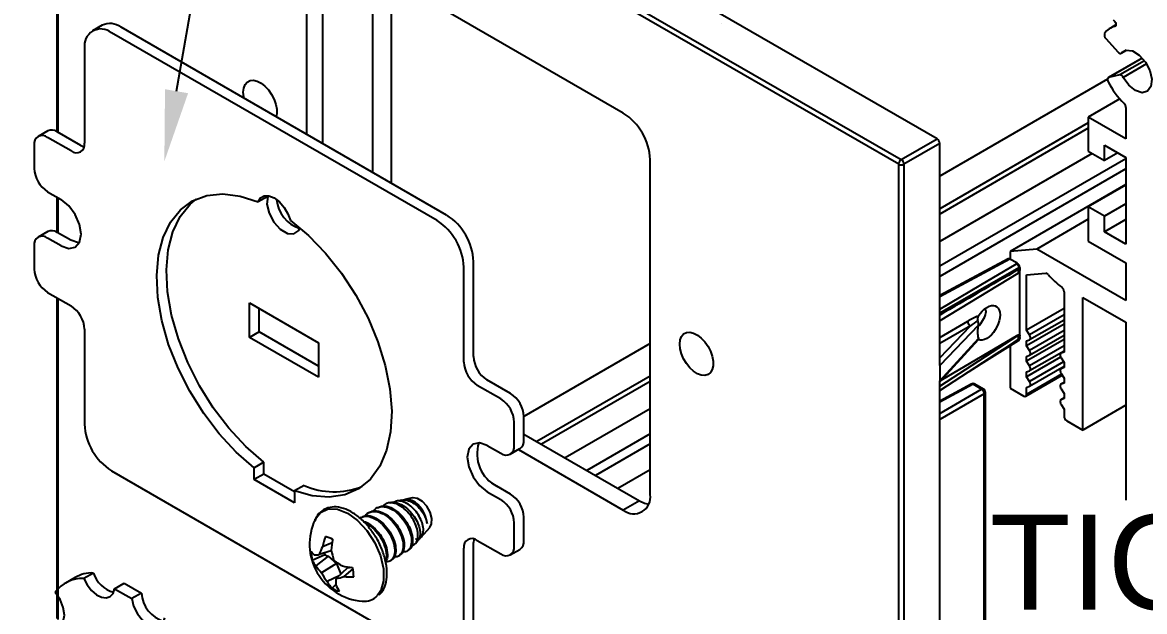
# Model space of a CAD drawing. Extents: x -0.92 to 7.46, y -5.99 to 0.
# Drawn here: x 2.168 to 5.122, y -3.62 to -2.069 of the extents above; entities that cross this region are included whole.
import ezdxf
from ezdxf import colors
from ezdxf.entities.mleader import LeaderData, LeaderLine
from ezdxf.math import Vec2, Vec3

# ---------------------------------------------------------------- set-up
doc = ezdxf.new("R2010")
doc.units = 0
doc.header["$LTSCALE"] = 0.5
doc.header["$MEASUREMENT"] = 0
for name, color, linetype in [('Brackets', 181, 'CONTINUOUS'), ('End Cap', 92, 'CONTINUOUS'), ('FAB DWG', 221, 'CONTINUOUS'), ('Hardware', 242, 'CONTINUOUS'), ('Housing', 150, 'CONTINUOUS')]:
    doc.layers.add(name, color=color, linetype=linetype)
doc.styles.add('LSAD_Standard', font='arial.ttf')

msp = doc.modelspace()

# ---------------------------------------------------------------- linework, layer by layer
at = {"layer": 'Brackets', "transparency": 16777216}
for p, q in [((2.3065, -3.5303), (2.2811, -3.5449)), ((2.355, -3.5186), (2.3296, -3.5333)), ((2.4105, -3.5599), (2.4359, -3.5452)), ((2.4359, -3.5452), (2.4811, -3.5713)), ((2.4105, -3.5599), (2.4557, -3.5859)), ((2.4811, -3.5713), (2.4557, -3.5859))]:
    msp.add_line(p, q, dxfattribs=at)
at = {"layer": 'Brackets', "transparency": 16777216, "flags": 128}
for points in [[(2.3296, -3.5333), (2.3384, -3.5499), (2.3498, -3.5645), (2.3628, -3.5757), (2.3761, -3.5825), (2.3886, -3.5842), (2.3991, -3.5807), (2.4066, -3.5724), (2.4105, -3.5599)], [(2.2211, -3.6449), (2.2373, -3.6565), (2.2531, -3.6608), (2.2664, -3.6574), (2.2752, -3.6466), (2.2784, -3.6299), (2.2756, -3.6096), (2.2671, -3.5886), (2.254, -3.5696)], [(2.4557, -3.5859), (2.4607, -3.6059), (2.4705, -3.6257), (2.484, -3.6427), (2.4994, -3.6548), (2.5148, -3.6605), (2.5283, -3.6591), (2.5381, -3.6507), (2.5431, -3.6364)]]:
    msp.add_lwpolyline(points, dxfattribs=at)
at = {"layer": 'Brackets', "transparency": 16777216}
for centre, radius, start, end in [((2.3253, -3.621), 0.0879, 87.1976, 144.1777), ((2.3514, -3.6103), 0.0918, 87.7947, 119.3116), ((2.4279, -3.4955), 0.0765, 197.5856, 254.9744), ((2.5632, -3.5668), 0.0823, 183.1178, 254.0875)]:
    msp.add_arc(centre, radius, start, end, dxfattribs=at)
at = {"layer": 'End Cap', "linetype": 'Continuous', "lineweight": 25, "transparency": 16777216}
for p, q in [((4.576, -2.3756), (2.3592, -1.0959)), ((2.2684, -1.1521), (4.4819, -2.4299)), ((2.2585, -1.1602), (2.2585, -2.3559)), ((4.475, -2.4421), (2.2614, -1.1643)), ((2.2614, -1.1643), (2.2614, -2.3577)), ((4.4819, -2.4299), (4.576, -2.3756)), ((4.5831, -2.3879), (4.489, -2.4422)), ((4.5831, -2.9717), (4.5831, -2.3879)), ((4.475, -5.3371), (4.475, -2.4421)), ((4.489, -2.4422), (4.489, -5.3372)), ((2.2585, -2.5285), (2.2585, -2.6211)), ((2.2614, -2.5301), (2.2614, -2.6229)), ((4.7631, -2.6914), (4.5831, -2.7882)), ((4.768, -2.6919), (4.5831, -2.7913)), ((4.7858, -2.7022), (4.768, -2.6919)), ((4.7849, -2.7046), (4.7858, -2.7022)), ((4.794, -2.7144), (4.7941, -2.7175)), ((4.7941, -2.722), (4.7941, -2.7175)), ((4.7887, -2.7298), (4.5831, -2.8546)), ((4.7887, -2.7298), (4.789, -2.7296)), ((4.789, -2.7296), (4.7893, -2.7294)), ((4.7933, -2.7225), (4.7941, -2.722)), ((4.7941, -2.8936), (4.7941, -2.722)), ((2.2585, -2.7936), (2.2585, -3.6388)), ((2.2614, -2.7953), (2.2614, -3.6409)), ((4.7036, -2.8247), (4.7028, -2.8233)), ((4.5831, -2.8982), (4.6567, -2.8557)), ((4.6848, -2.8661), (4.5831, -2.9717)), ((4.5831, -2.9517), (4.6638, -2.868)), ((4.6638, -2.868), (4.5831, -2.9145)), ((4.5831, -3.0266), (4.7887, -2.8931)), ((4.7889, -2.8921), (4.5862, -3.0116)), ((4.7887, -2.8931), (4.7889, -2.8921)), ((4.7941, -2.8936), (4.7933, -2.8973)), ((4.7941, -2.8981), (4.7941, -2.8936)), ((4.5831, -3.0126), (4.6848, -2.9011)), ((4.5831, -3.015), (4.6851, -2.9033)), ((4.6786, -2.9769), (4.7901, -2.9067)), ((4.6798, -2.9754), (4.7918, -2.9039)), ((4.6847, -2.9042), (4.683, -2.9056)), ((4.7933, -2.8973), (4.7941, -2.8981)), ((4.7941, -2.8981), (4.794, -2.901)), ((4.5831, -3.0381), (4.7344, -2.9399)), ((4.5831, -2.9717), (4.5831, -3.0126)), ((4.6605, -2.9877), (4.6798, -2.9754)), ((4.5831, -4.6047), (4.5831, -3.0126)), ((4.6662, -3.0211), (4.5831, -3.0658)), ((4.671, -3.0217), (4.5831, -3.069)), ((4.5831, -3.0983), (4.6934, -3.0346)), ((4.6934, -3.0346), (4.671, -3.0217)), ((4.6983, -3.0342), (4.6759, -3.0213)), ((4.7033, -4.3098), (4.7033, -3.0428)), ((4.7004, -3.0468), (4.5831, -3.1146)), ((4.7004, -4.3138), (4.7004, -3.0468))]:
    msp.add_line(p, q, dxfattribs=at)
at = {"layer": 'End Cap', "transparency": 16777216}
for p, q in [((2.9581, -1.883), (2.9581, -2.3874)), ((3.75, -2.3075), (2.9863, -1.8667)), ((2.9156, -1.9075), (2.9156, -2.3629)), ((3.8207, -3.3119), (3.8207, -2.43)), ((3.4882, -3.1526), (3.7924, -3.3282)), ((3.474, -3.1934), (3.75, -3.3527)), ((3.7924, -3.3282), (3.75, -3.3527))]:
    msp.add_line(p, q, dxfattribs=at)
at = {"layer": 'End Cap', "transparency": 16777216, "flags": 128}
for points in [[(2.7495, -2.2525), (2.7507, -2.2414), (2.7542, -2.2323), (2.7598, -2.2257), (2.7673, -2.2219), (2.7762, -2.2211), (2.786, -2.2233), (2.7962, -2.2286), (2.8063, -2.2365), (2.8158, -2.2466), (2.824, -2.2584), (2.8306, -2.2713), (2.8352, -2.2846), (2.8376, -2.2975), (2.8376, -2.3093), (2.8358, -2.3168)], [(2.7515, -2.2681), (2.7507, -2.265), (2.7495, -2.2525)], [(3.8985, -2.9159), (3.8997, -2.9048), (3.9032, -2.8957), (3.9089, -2.889), (3.9163, -2.8852), (3.9252, -2.8844), (3.935, -2.8867), (3.9453, -2.8919), (3.9554, -2.8998), (3.9648, -2.9099), (3.973, -2.9218), (3.9796, -2.9346), (3.9842, -2.9479), (3.9866, -2.9608), (3.9866, -2.9726), (3.9842, -2.9828), (3.9796, -2.9907), (3.973, -2.996), (3.9648, -2.9983), (3.9554, -2.9976), (3.9453, -2.9938), (3.935, -2.9872), (3.9252, -2.9781), (3.9163, -2.9671), (3.9089, -2.9546), (3.9032, -2.9415), (3.8997, -2.9283), (3.8985, -2.9159)], [(3.7924, -3.3282), (3.8062, -3.3346), (3.8165, -3.3372)]]:
    msp.add_lwpolyline(points, dxfattribs=at)
at = {"layer": 'End Cap', "linetype": 'Continuous', "lineweight": 25, "transparency": 16777216, "flags": 128}
for points in [[(4.5831, -2.8234), (4.6915, -2.7595), (4.7849, -2.7046)], [(4.7918, -2.7148), (4.7855, -2.7184), (4.5831, -2.8339)], [(4.7897, -2.7199), (4.7913, -2.7164), (4.7918, -2.7148)], [(4.7941, -2.7175), (4.7937, -2.7199), (4.7933, -2.7225)], [(4.6847, -2.8421), (4.6897, -2.835), (4.6951, -2.8287), (4.701, -2.8233), (4.7071, -2.819), (4.7131, -2.816), (4.719, -2.8143), (4.7245, -2.8139), (4.7295, -2.815), (4.7338, -2.8175), (4.7373, -2.8212), (4.7399, -2.8262), (4.7415, -2.8321), (4.742, -2.8389), (4.7415, -2.8464), (4.7399, -2.8542), (4.7373, -2.8622), (4.7338, -2.8702), (4.7295, -2.8778), (4.7245, -2.8848), (4.719, -2.8911), (4.7131, -2.8964), (4.7071, -2.9007), (4.701, -2.9036), (4.6951, -2.9052), (4.6897, -2.9054), (4.6847, -2.9042)], [(4.7889, -2.8921), (4.7907, -2.8913), (4.7921, -2.891), (4.7932, -2.8913), (4.7939, -2.8922), (4.7941, -2.8936)], [(4.6848, -2.9011), (4.6853, -2.9028), (4.685, -2.9032)], [(4.7918, -2.9039), (4.7909, -2.9035), (4.7897, -2.9039)]]:
    msp.add_lwpolyline(points, dxfattribs=at)
at = {"layer": 'End Cap', "transparency": 16777216}
for centre, radius, start, end in [((3.6672, -2.437), 0.1537, 2.6055, 57.3945), ((3.7776, -3.3189), 0.0437, 230.7967, 9.214)]:
    msp.add_arc(centre, radius, start, end, dxfattribs=at)
at = {"layer": 'End Cap', "linetype": 'Continuous', "lineweight": 25, "transparency": 16777216}
for centre, radius, start, end in [((4.5677, -2.3886), 0.0154, 2.6035, 57.3965), ((4.4903, -2.4428), 0.0154, 123.2297, 177.3477), ((4.482, -2.4284), 0.0154, 242.6565, 296.7662), ((4.4731, -2.4432), 0.0159, 3.5222, 56.4778), ((4.7651, -2.696), 0.00507, 54.509, 112.8425), ((4.777, -2.7174), 0.0151, 10.003, 58.4331), ((4.7832, -2.7166), 0.0122, 46.7724, 82.2232), ((4.7766, -2.7175), 0.0178, 32.913, 58.8877), ((4.7798, -2.7157), 0.0142, 5.5771, 34.2332), ((4.7911, -2.7061), 0.00879, 274.8418, 289.006), ((16.7566, -23.6271), 24.0898, 119.786, 120.35383), ((4.7832, -2.7242), 0.00781, 314.1351, 33.9726), ((4.7844, -2.721), 0.00972, 297.0882, 354.5623), ((4.7837, -2.7216), 0.00962, 303.4081, 354.4761), ((4.7878, -2.7262), 0.00664, 34.0378, 73.3302), ((4.626, -2.8119), 0.0819, 315.2844, 344.5321), ((4.6931, -2.8308), 0.0121, 345.9854, 29.6766), ((4.7546, -3.0221), 0.1931, 111.2204, 120.4628), ((4.6716, -2.8553), 0.0149, 181.7215, 238.2785), ((4.8935, -3.1688), 0.3786, 123.693, 127.3676), ((4.6946, -2.8491), 0.0121, 145.1218, 203.3877), ((4.6663, -2.8619), 0.019, 347.2637, 24.9809), ((4.7447, -2.8836), 0.0623, 163.6649, 196.3351), ((4.7812, -2.8993), 0.00966, 331.6298, 39.4303), ((4.7863, -2.9004), 0.00764, 23.5158, 71.9268), ((-3.9915, 10.5068), 16.0298, 302.98052, 303.21627), ((4.7833, -2.8961), 0.0101, 309.4312, 352.7374), ((4.7848, -2.8982), 0.01, 302.1652, 327.9246), ((4.7878, -2.9032), 0.00411, 304.1253, 350.9582), ((4.7857, -2.8971), 0.00919, 312.3109, 334.6933), ((4.7887, -2.9008), 0.00525, 329.0935, 357.634), ((4.6709, -3.0299), 0.01, 60.0027, 118.2656), ((4.6681, -3.0257), 0.00494, 53.6019, 112.9652), ((4.6738, -3.0258), 0.00495, 65.3602, 124.6041), ((4.6962, -3.0387), 0.00495, 65.3602, 124.6041), ((4.6855, -3.0473), 0.0149, 1.7215, 58.2785), ((4.6933, -3.0428), 0.01, 0, 60.0027), ((4.6983, -3.0424), 0.00495, 295.3879, 354.638)]:
    msp.add_arc(centre, radius, start, end, dxfattribs=at)
at = {"layer": 'Hardware', "transparency": 16777216}
for p, q in [((2.3776, -2.0762), (2.3522, -2.0908)), ((3.2595, -2.5907), (2.4022, -2.0958)), ((3.2849, -2.5761), (2.4276, -2.0811)), ((2.3315, -2.1366), (2.3315, -2.3867)), ((2.2346, -2.3542), (2.2092, -2.3689)), ((2.3215, -2.3924), (2.2596, -2.3567)), ((2.1989, -2.3918), (2.1989, -2.4532)), ((2.2961, -2.4071), (2.2342, -2.3714)), ((2.2342, -2.5145), (2.2698, -2.535)), ((2.8137, -2.5268), (2.7883, -2.5415)), ((2.2346, -2.6194), (2.2092, -2.6341)), ((2.2951, -2.6424), (2.2596, -2.6219)), ((2.1989, -2.6569), (2.1989, -2.7184)), ((2.2698, -2.657), (2.2342, -2.6365)), ((3.3302, -2.9632), (3.3302, -2.7132)), ((3.3556, -2.9486), (3.3556, -2.6985)), ((2.2342, -2.7796), (2.2961, -2.8153)), ((2.7654, -2.8073), (2.9472, -2.9123)), ((2.7654, -2.8982), (2.7654, -2.8073)), ((2.7908, -2.8835), (2.7908, -2.822)), ((2.3315, -2.8766), (2.3315, -3.1266)), ((2.7908, -2.8835), (2.7654, -2.8982)), ((2.9472, -2.9738), (2.7908, -2.8835)), ((2.9472, -3.0031), (2.7654, -2.8982)), ((2.9472, -2.9123), (2.9472, -3.0031)), ((3.4529, -3.0455), (3.391, -3.0098)), ((3.4275, -3.0602), (3.3656, -3.0245)), ((3.4628, -3.1829), (3.4628, -3.1214)), ((3.4882, -3.1682), (3.4882, -3.1068)), ((3.3919, -3.1828), (3.4275, -3.2033)), ((3.4525, -3.2058), (3.4779, -3.1911)), ((2.4022, -3.2491), (3.2595, -3.7441)), ((2.8033, -3.2266), (2.7778, -3.2412)), ((2.7778, -3.2727), (2.7778, -3.2412)), ((2.8033, -3.258), (2.8033, -3.2266)), ((2.8033, -3.258), (2.7778, -3.2727)), ((2.8839, -3.3339), (2.7778, -3.2727)), ((2.8839, -3.3045), (2.8033, -3.258)), ((2.9093, -3.2878), (2.8839, -3.3025)), ((2.8839, -3.3025), (2.8839, -3.3339)), ((3.3919, -3.3049), (3.4275, -3.3254)), ((3.4529, -3.3107), (3.4173, -3.2902)), ((3.1367, -3.3329), (3.1307, -3.3341)), ((3.1665, -3.3266), (3.1527, -3.3295)), ((3.1951, -3.3206), (3.1747, -3.3249)), ((3.0814, -3.3588), (3.0787, -3.3603)), ((3.1035, -3.346), (3.1008, -3.3476)), ((3.0593, -3.3715), (3.0566, -3.3731)), ((3.4628, -3.4481), (3.4628, -3.3866)), ((3.4882, -3.4334), (3.4882, -3.372)), ((3.218, -3.4238), (3.2403, -3.3989)), ((2.9834, -3.4394), (2.9582, -3.4493)), ((3.203, -3.4405), (3.2094, -3.4334)), ((3.3302, -3.7032), (3.3302, -3.4532)), ((3.3556, -3.6886), (3.3556, -3.4385)), ((3.3656, -3.4328), (3.4275, -3.4685)), ((3.4525, -3.4709), (3.4779, -3.4563)), ((2.9638, -3.471), (2.931, -3.4855)), ((2.9725, -3.4744), (2.9404, -3.4993)), ((2.9812, -3.4603), (2.9493, -3.4702)), ((2.9638, -3.471), (2.9725, -3.4744)), ((2.9725, -3.4744), (2.9951, -3.4937)), ((3.1366, -3.4862), (3.1394, -3.4846)), ((3.1587, -3.4735), (3.1615, -3.4719)), ((3.1808, -3.4607), (3.1861, -3.4577)), ((2.9951, -3.4937), (2.9555, -3.5183)), ((3.0241, -3.505), (2.994, -3.5333)), ((2.9951, -3.4937), (3.0065, -3.5216)), ((3.038, -3.5075), (3.0141, -3.5281)), ((3.0241, -3.505), (3.0349, -3.5036)), ((3.0017, -3.5262), (2.9701, -3.5411)), ((2.9925, -3.5499), (2.983, -3.5589))]:
    msp.add_line(p, q, dxfattribs=at)
at = {"layer": 'Hardware', "linetype": 'Continuous', "lineweight": 25, "transparency": 16777216}
msp.add_line((4.0084, -2.0721), (4.0085, -2.0721), dxfattribs=at)
at = {"layer": 'Hardware', "transparency": 16777216, "flags": 128}
for points in [[(2.3215, -2.3924), (2.3284, -2.3956), (2.3303, -2.3962)], [(2.2698, -2.657), (2.29, -2.6641), (2.3071, -2.6607), (2.3186, -2.6476), (2.3226, -2.6265), (2.3186, -2.6008), (2.3071, -2.5744), (2.29, -2.5513), (2.2698, -2.535)], [(2.7778, -3.2412), (2.7307, -3.2001), (2.6861, -3.1521), (2.6451, -3.0983), (2.6086, -3.0401), (2.5777, -2.979), (2.5529, -2.9164), (2.5351, -2.8539), (2.5245, -2.793), (2.5215, -2.7352), (2.5262, -2.682), (2.5384, -2.6347), (2.5578, -2.5944), (2.5839, -2.5622), (2.6161, -2.5388), (2.6537, -2.5248), (2.6956, -2.5205), (2.7408, -2.5262), (2.7883, -2.5415)], [(2.8033, -3.2266), (2.7562, -3.1854), (2.7116, -3.1374), (2.6705, -3.0836), (2.6341, -3.0254), (2.6031, -2.9643), (2.5784, -2.9017), (2.5605, -2.8392), (2.55, -2.7783), (2.547, -2.7205), (2.5516, -2.6673), (2.5638, -2.62), (2.5832, -2.5797), (2.6093, -2.5475), (2.6252, -2.5343)], [(2.7883, -2.5415), (2.7948, -2.531), (2.8047, -2.5255), (2.8171, -2.5255), (2.8309, -2.5309), (2.8446, -2.5413), (2.857, -2.5557), (2.8669, -2.5727), (2.8734, -2.5906)], [(2.8137, -2.5268), (2.8115, -2.5471), (2.8172, -2.5712), (2.8297, -2.5946), (2.8469, -2.6135), (2.8657, -2.6244), (2.8829, -2.6254), (2.8954, -2.6163), (2.8985, -2.6104)], [(2.8734, -2.5906), (2.9209, -2.6301), (2.9661, -2.6767), (3.0081, -2.7294), (3.0456, -2.7867), (3.0778, -2.8473), (3.104, -2.9098), (3.1233, -2.9724), (3.1355, -3.0338), (3.1402, -3.0924), (3.1372, -3.1467), (3.1266, -3.1954), (3.1088, -3.2373), (3.0841, -3.2713), (3.0531, -3.2967), (3.0166, -3.3128), (2.9756, -3.3192), (2.931, -3.3157), (2.8839, -3.3025)], [(2.3176, -2.6496), (2.3154, -2.6494), (2.2951, -2.6424)], [(3.3919, -3.1828), (3.3717, -3.1758), (3.3546, -3.1791), (3.3431, -3.1923), (3.3391, -3.2133), (3.3431, -3.239), (3.3546, -3.2654), (3.3717, -3.2885), (3.3919, -3.3049)], [(3.2455, -3.3748), (3.2411, -3.3585), (3.2325, -3.3428), (3.221, -3.33), (3.2083, -3.3222), (3.1964, -3.3204), (3.1951, -3.3206)], [(2.9383, -3.3777), (2.9386, -3.3771), (2.9527, -3.3589), (2.9728, -3.3497), (2.9971, -3.3504), (3.0237, -3.3608), (3.0504, -3.3801), (3.075, -3.4068), (3.0957, -3.4387), (3.1106, -3.4732), (3.1186, -3.5075), (3.119, -3.5388), (3.1119, -3.5646), (3.1021, -3.5788)], [(3.2403, -3.3989), (3.2451, -3.3892), (3.2455, -3.3748)], [(3.3568, -3.4289), (3.3563, -3.4309), (3.3556, -3.4385)]]:
    msp.add_lwpolyline(points, dxfattribs=at)
at = {"layer": 'Hardware', "transparency": 16777216}
for centre, radius, start, end in [((2.3746, -2.1296), 0.0437, 50.7967, 189.214), ((2.3983, -2.122), 0.0503, 54.3824, 114.3071), ((2.245, -2.3771), 0.0251, 54.3824, 114.3071), ((2.2204, -2.3883), 0.0218, 50.7967, 189.214), ((2.3099, -2.3902), 0.0218, 230.7967, 9.214), ((2.2756, -2.4497), 0.0768, 182.6055, 237.3945), ((2.9255, -2.5269), 0.0887, 185.3027, 252.0279), ((3.1767, -2.7202), 0.1537, 2.6055, 57.3945), ((3.2021, -2.7055), 0.1537, 2.6055, 57.3945), ((2.245, -2.6423), 0.0251, 54.3824, 114.3071), ((2.2204, -2.6534), 0.0218, 50.7967, 189.214), ((2.2756, -2.7149), 0.0768, 182.6055, 237.3945), ((2.2547, -2.8801), 0.0768, 2.6055, 57.3945), ((3.4324, -2.9451), 0.0768, 182.6055, 237.3945), ((3.407, -2.9598), 0.0768, 182.6055, 237.3945), ((3.3861, -3.1249), 0.0768, 2.6055, 57.3945), ((3.4115, -3.1103), 0.0768, 2.6055, 57.3945), ((2.485, -3.1197), 0.1537, 182.6055, 237.3945), ((3.4612, -3.2046), 0.0962, 162.4729, 242.8469), ((3.4413, -3.1864), 0.0218, 230.7967, 9.214), ((3.4644, -3.1713), 0.024, 304.0564, 7.2558), ((2.9892, -3.1084), 0.1964, 245.989, 291.7295), ((3.1548, -3.3965), 0.0794, 5.8913, 60.7742), ((3.3861, -3.3901), 0.0768, 2.6055, 57.3945), ((3.4115, -3.3754), 0.0768, 2.6055, 57.3945), ((3.0749, -3.4422), 0.151, 154.7008, 265.2938), ((3.1392, -3.4843), 0.1843, 160.4746, 169.0462), ((2.9545, -3.4796), 0.0579, 58.1508, 79.0536), ((3.0939, -3.5194), 0.1527, 152.679, 161.2227), ((3.2454, -3.4844), 0.2659, 168.2746, 174.3279), ((3.3518, -3.4497), 0.0218, 50.7967, 189.214), ((3.4413, -3.4516), 0.0218, 230.7967, 9.214), ((3.4644, -3.4364), 0.024, 304.0564, 7.2558), ((2.9647, -3.4373), 0.0439, 212.8046, 230.4782), ((3.0206, -3.4615), 0.0927, 179.7067, 194.9638), ((2.9802, -3.462), 0.0545, 205.5267, 223.1686), ((2.9319, -3.3161), 0.1551, 271.8309, 276.47), ((3.0446, -3.4529), 0.0828, 189.1063, 192.6176), ((3.1967, -3.4167), 0.2198, 190.869, 198.1928), ((3.122, -3.3034), 0.2261, 233.5871, 240.4153), ((3.044, -3.4325), 0.1232, 212.8092, 224.1035), ((3.0739, -3.1576), 0.3482, 259.5053, 263.9369), ((2.9475, -3.5278), 0.0927, 359.7067, 14.9638), ((3.0911, -3.448), 0.1527, 207.3799, 217.559), ((3.0525, -3.4948), 0.0945, 209.3252, 222.7108), ((3.09, -3.5498), 0.0973, 170.2394, 180.0597), ((2.9512, -3.3286), 0.2092, 281.8252, 287.4947), ((3.0282, -3.3211), 0.2075, 266.0792, 273.3077), ((3.0136, -3.5097), 0.0579, 238.1508, 259.0536), ((3.0726, -3.5134), 0.0879, 204.5598, 217.2306), ((3.0681, -3.5454), 0.0477, 263.2253, 315.514)]:
    msp.add_arc(centre, radius, start, end, dxfattribs=at)
for points, knots in [([(3.1926, -3.4455), (3.195, -3.4451), (3.2012, -3.4441), (3.2074, -3.4352), (3.2103, -3.4208), (3.2079, -3.4027), (3.2004, -3.3831), (3.1886, -3.3642), (3.1734, -3.3484), (3.1565, -3.3373), (3.14, -3.3326), (3.1256, -3.334), (3.1192, -3.3401), (3.1164, -3.3428)], [0, 0, 0, 0, 0.058406, 0.151973, 0.245428, 0.340479, 0.435781, 0.530997, 0.627571, 0.724607, 0.821583, 0.919679, 1, 1, 1, 1]), ([(3.1369, -3.3335), (3.1381, -3.3331), (3.1438, -3.3309), (3.1567, -3.3337), (3.1736, -3.3421), (3.1896, -3.3562), (3.2027, -3.3737), (3.2116, -3.3928), (3.2157, -3.4105), (3.215, -3.4251), (3.2109, -3.4306), (3.209, -3.4331)], [0, 0, 0, 0, 0.033343, 0.160136, 0.286867, 0.410427, 0.534126, 0.657772, 0.778466, 0.899071, 1, 1, 1, 1]), ([(3.2031, -3.4285), (3.2038, -3.4287), (3.2085, -3.4301), (3.2153, -3.4271), (3.222, -3.4193), (3.2244, -3.4063), (3.2221, -3.3904), (3.2153, -3.373), (3.2047, -3.3562), (3.1911, -3.3422), (3.1759, -3.3323), (3.1612, -3.3283), (3.1504, -3.3287), (3.1463, -3.3322), (3.1454, -3.333)], [0, 0, 0, 0, 0.017622, 0.110996, 0.204465, 0.297796, 0.392924, 0.488341, 0.583652, 0.680489, 0.777851, 0.87514, 0.973684, 1, 1, 1, 1]), ([(3.1666, -3.3268), (3.1668, -3.3267), (3.1709, -3.3248), (3.1811, -3.3265), (3.1956, -3.3325), (3.2098, -3.3437), (3.2216, -3.358), (3.2301, -3.3739), (3.2325, -3.3837), (3.2337, -3.3884)], [0, 0, 0, 0, 0.011354, 0.180875, 0.350341, 0.515787, 0.68047, 0.845124, 1, 1, 1, 1]), ([(3.1732, -3.3267), (3.1742, -3.3262), (3.1791, -3.3234), (3.1867, -3.3249), (3.1927, -3.327), (3.1935, -3.3273)], [0, 0, 0, 0, 0.181051, 0.886445, 1, 1, 1, 1]), ([(3.1935, -3.3273), (3.189, -3.3257), (3.1822, -3.3234), (3.1767, -3.325), (3.1749, -3.3256)], [0, 0, 0, 0, 0.674984, 1, 1, 1, 1]), ([(3.0925, -3.4155), (3.087, -3.4077), (3.0749, -3.3902), (3.0519, -3.3688), (3.0261, -3.3522), (3.0008, -3.3441), (2.9768, -3.3443), (2.9564, -3.3534), (2.9427, -3.367), (2.9387, -3.3784), (2.9374, -3.3822)], [0, 0, 0, 0, 0.114881, 0.255418, 0.396897, 0.539616, 0.667261, 0.803403, 0.934219, 1, 1, 1, 1]), ([(3.0572, -3.3743), (3.0601, -3.3724), (3.0679, -3.3674), (3.0855, -3.3702), (3.1062, -3.3812), (3.1254, -3.4), (3.14, -3.4235), (3.1482, -3.4477), (3.149, -3.4692), (3.1419, -3.4837), (3.1329, -3.4901), (3.1258, -3.4882), (3.1245, -3.4879)], [0, 0, 0, 0, 0.068097, 0.180347, 0.292598, 0.407811, 0.518443, 0.632652, 0.74686, 0.857493, 0.972706, 1, 1, 1, 1]), ([(3.06, -3.3727), (3.0629, -3.3708), (3.0707, -3.3658), (3.0883, -3.3686), (3.1089, -3.3796), (3.1282, -3.3984), (3.1427, -3.4219), (3.1511, -3.4463), (3.1515, -3.4671), (3.1467, -3.4805), (3.1406, -3.4828), (3.1387, -3.4835)], [0, 0, 0, 0, 0.075278, 0.199365, 0.323452, 0.450815, 0.573113, 0.699365, 0.825617, 0.947915, 1, 1, 1, 1]), ([(3.0709, -3.3682), (3.0716, -3.367), (3.0751, -3.3601), (3.0881, -3.3556), (3.1073, -3.3571), (3.1283, -3.3685), (3.1475, -3.3872), (3.1621, -3.4108), (3.1703, -3.435), (3.1711, -3.4564), (3.164, -3.4709), (3.155, -3.4773), (3.1479, -3.4755), (3.1466, -3.4751)], [0, 0, 0, 0, 0.022421, 0.129984, 0.234779, 0.339575, 0.447137, 0.550423, 0.657047, 0.763671, 0.866956, 0.974519, 1, 1, 1, 1]), ([(3.0821, -3.3599), (3.085, -3.358), (3.0928, -3.3531), (3.1103, -3.3559), (3.131, -3.3668), (3.1503, -3.3857), (3.1648, -3.4091), (3.1732, -3.4335), (3.1736, -3.4543), (3.1688, -3.4678), (3.1627, -3.47), (3.1608, -3.4707)], [0, 0, 0, 0, 0.075278, 0.199365, 0.323452, 0.450815, 0.573113, 0.699365, 0.825617, 0.947915, 1, 1, 1, 1]), ([(3.093, -3.3554), (3.0937, -3.3542), (3.0972, -3.3473), (3.1102, -3.3428), (3.1294, -3.3443), (3.1504, -3.3558), (3.1696, -3.3745), (3.1842, -3.398), (3.1924, -3.4222), (3.1932, -3.4436), (3.1861, -3.4582), (3.1771, -3.4645), (3.17, -3.4627), (3.1686, -3.4624)], [0, 0, 0, 0, 0.0224214, 0.1299836, 0.2347794, 0.3395751, 0.4471373, 0.5504227, 0.6570468, 0.763671, 0.8669563, 0.9745185, 1, 1, 1, 1]), ([(3.1042, -3.3472), (3.1071, -3.3453), (3.1149, -3.3403), (3.1324, -3.3431), (3.1531, -3.3541), (3.1724, -3.3729), (3.1869, -3.3964), (3.1953, -3.4208), (3.1957, -3.4416), (3.1909, -3.455), (3.1848, -3.4573), (3.1829, -3.458)], [0, 0, 0, 0, 0.075278, 0.199365, 0.323452, 0.450815, 0.573113, 0.699365, 0.825617, 0.947915, 1, 1, 1, 1]), ([(3.0649, -3.3825), (3.0654, -3.3826), (3.0721, -3.3831), (3.087, -3.3931), (3.106, -3.411), (3.1207, -3.4348), (3.1287, -3.4587), (3.1301, -3.478), (3.126, -3.4853), (3.1245, -3.4879)], [0, 0, 0, 0, 0.011556, 0.186988, 0.36705, 0.539953, 0.718446, 0.896938, 1, 1, 1, 1]), ([(3.071, -3.3883), (3.0752, -3.3903), (3.0865, -3.3956), (3.1033, -3.413), (3.118, -3.4363), (3.1259, -3.4602), (3.1275, -3.478), (3.1242, -3.4842), (3.1234, -3.4857)], [0, 0, 0, 0, 0.125459, 0.33061, 0.527604, 0.730966, 0.934327, 1, 1, 1, 1]), ([(3.1075, -3.5757), (3.1108, -3.5723), (3.1193, -3.5636), (3.1262, -3.5427), (3.1286, -3.5152), (3.1242, -3.4838), (3.1132, -3.4516), (3.102, -3.428), (3.0938, -3.4172), (3.0925, -3.4155)], [0, 0, 0, 0, 0.104674, 0.269376, 0.440841, 0.616589, 0.792647, 0.968367, 1, 1, 1, 1])]:
    msp.add_open_spline(points, degree=3, knots=knots, dxfattribs=at)
at = {"layer": 'Housing', "transparency": 16777216}
for p, q in [((3.0899, -1.9265), (3.0899, -2.4635)), ((3.1394, -2.4921), (3.1394, -1.9551)), ((3.8207, -2.9144), (3.4882, -3.1064)), ((3.8207, -3.0004), (3.5226, -3.1725)), ((3.8207, -3.0144), (3.5347, -3.1795)), ((3.8207, -3.0865), (3.5972, -3.2155)), ((3.8207, -3.1519), (3.6539, -3.2482)), ((3.8207, -3.1788), (3.6771, -3.2617)), ((3.7357, -3.2955), (3.8207, -3.2464))]:
    msp.add_line(p, q, dxfattribs=at)
at = {"layer": 'Housing', "linetype": 'Continuous', "lineweight": 25, "transparency": 16777216}
for p, q in [((5.0467, -2.0754), (5.0323, -2.0837)), ((5.0455, -2.0781), (5.0439, -2.0791)), ((5.0205, -2.111), (5.0527, -2.147)), ((5.0607, -2.15), (5.0749, -2.1417)), ((5.0743, -2.1418), (5.0616, -2.1492)), ((5.1163, -2.1626), (5.027, -2.2142)), ((5.1164, -2.1627), (5.0279, -2.2138)), ((5.122, -2.1696), (5.057, -2.2071)), ((5.1277, -2.178), (5.0663, -2.2135)), ((5.057, -2.2071), (5.0279, -2.2138)), ((5.0249, -2.2183), (4.5831, -2.4734)), ((5.057, -2.2702), (4.9743, -2.318)), ((5.0733, -2.2928), (5.0733, -2.3752)), ((4.9743, -2.3335), (4.5831, -2.5594)), ((4.9743, -2.318), (4.9743, -2.4078)), ((5.0733, -2.3752), (4.9743, -2.318)), ((4.9743, -2.3475), (4.5831, -2.5734)), ((5.0167, -2.3915), (5.0733, -2.4242)), ((5.0167, -2.4323), (5.0167, -2.3915)), ((4.9845, -2.4137), (4.5831, -2.6455)), ((4.9743, -2.4078), (5.0167, -2.4323)), ((5.0521, -2.4119), (5.0167, -2.4323)), ((5.0733, -2.4278), (4.5831, -2.7109)), ((5.0733, -2.4242), (5.0733, -2.6527)), ((5.0733, -2.4546), (4.5831, -2.7378)), ((5.0733, -2.4959), (4.769, -2.6716)), ((5.0733, -2.4976), (4.9743, -2.5547)), ((4.9743, -2.5547), (4.9743, -2.6445)), ((5.0167, -2.5792), (4.9743, -2.5547)), ((5.0733, -2.5466), (5.0167, -2.5792)), ((4.9743, -2.587), (4.8386, -2.6654)), ((5.0167, -2.6201), (5.0167, -2.5792)), ((5.0733, -2.5874), (5.0167, -2.6201)), ((5.0733, -2.6527), (5.0167, -2.6201)), ((4.9743, -2.6445), (5.0733, -2.7017)), ((4.8386, -2.6654), (4.769, -2.6716)), ((4.769, -2.6716), (4.769, -2.6925)), ((5.0733, -2.801), (4.8386, -2.6654)), ((5.0733, -2.7017), (5.0733, -2.801)), ((4.8115, -2.7338), (4.8624, -2.7293)), ((4.8115, -2.8795), (4.8115, -2.7338)), ((4.9105, -2.7778), (4.9105, -2.9366)), ((4.96, -2.7927), (5.0733, -2.8581)), ((4.96, -3.1424), (4.96, -2.7927)), ((4.9105, -2.8223), (4.8115, -2.8795)), ((4.9105, -2.8631), (4.8115, -2.9203)), ((4.9105, -2.839), (4.8193, -2.8916)), ((4.8198, -2.9039), (4.9105, -2.8516)), ((5.0733, -2.8581), (5.0733, -3.3269)), ((4.8193, -2.8916), (4.8115, -2.8795)), ((4.9105, -2.8798), (4.8193, -2.9325)), ((4.8198, -2.9447), (4.9105, -2.8924)), ((4.769, -2.92), (4.769, -3.0321)), ((4.9105, -2.9039), (4.8115, -2.9611)), ((4.8115, -2.9072), (4.8193, -2.9042)), ((4.8115, -2.9203), (4.8115, -2.9072)), ((4.8193, -2.9325), (4.8115, -2.9203)), ((4.9105, -2.9206), (4.8193, -2.9733)), ((4.8115, -2.948), (4.8193, -2.945)), ((4.8115, -2.9611), (4.8115, -2.948)), ((4.9014, -2.95), (4.8115, -3.0019)), ((4.8198, -2.9856), (4.9105, -2.9332)), ((4.9105, -2.9351), (4.9021, -2.9399)), ((4.9105, -2.9352), (4.9026, -2.9397)), ((4.9105, -2.9366), (4.9026, -2.9397)), ((4.9026, -2.9522), (4.9105, -2.9644)), ((4.8193, -2.9733), (4.8115, -2.9611)), ((4.9091, -2.9623), (4.8193, -3.0141)), ((4.8198, -3.0264), (4.9105, -2.974)), ((4.9105, -2.976), (4.9021, -2.9808)), ((4.9105, -2.976), (4.9026, -2.9805)), ((4.9105, -2.9775), (4.9026, -2.9805)), ((4.9105, -2.9644), (4.9105, -2.9775)), ((4.8094, -3.053), (4.9055, -2.9975)), ((4.8115, -2.9889), (4.8193, -2.9858)), ((4.8115, -3.0019), (4.8115, -2.9889)), ((4.9039, -2.9951), (4.8115, -3.0485)), ((4.8193, -3.0141), (4.8115, -3.0019)), ((4.9026, -2.9931), (4.9105, -3.0052)), ((4.9105, -3.0052), (4.9105, -3.0183)), ((4.769, -3.0321), (4.8044, -3.0525)), ((4.8115, -3.0297), (4.8193, -3.0266)), ((4.8115, -3.0485), (4.8115, -3.0297)), ((4.9105, -3.0168), (4.9021, -3.0216)), ((4.9105, -3.0168), (4.9026, -3.0214)), ((4.9105, -3.0183), (4.9026, -3.0214)), ((4.9026, -3.0339), (4.9105, -3.046)), ((4.9105, -3.0576), (4.9021, -3.0624)), ((4.9105, -3.0576), (4.9026, -3.0622)), ((4.9105, -3.0591), (4.9026, -3.0622)), ((4.9105, -3.046), (4.9105, -3.0591)), ((4.9026, -3.0747), (4.9105, -3.0869)), ((4.9105, -3.0869), (4.9105, -3.1056)), ((5.0733, -3.0769), (4.96, -3.1424)), ((4.9175, -3.1179), (4.96, -3.1424))]:
    msp.add_line(p, q, dxfattribs=at)
at = {"layer": 'Housing', "linetype": 'Continuous', "lineweight": 25, "transparency": 16777216, "flags": 128}
for points in [[(5.0398, -2.0619), (5.0419, -2.0636), (5.0439, -2.0659), (5.0455, -2.0686), (5.0465, -2.0715), (5.0468, -2.0742), (5.0465, -2.0765), (5.0455, -2.0782), (5.0439, -2.0791)], [(5.0527, -2.147), (5.0539, -2.1482), (5.0551, -2.1491), (5.0564, -2.1498), (5.0576, -2.1503), (5.0588, -2.1504), (5.0599, -2.1503), (5.0608, -2.1499), (5.0616, -2.1492)], [(5.0616, -2.1492), (5.0742, -2.1419), (5.0908, -2.1439), (5.1086, -2.155), (5.1246, -2.1732), (5.1362, -2.1956), (5.1414, -2.2183), (5.1393, -2.2375), (5.1302, -2.25), (5.1158, -2.2537), (5.0983, -2.248), (5.0809, -2.2338), (5.0663, -2.2135)], [(5.0279, -2.2138), (5.0268, -2.2143), (5.0259, -2.2151), (5.0253, -2.2163), (5.025, -2.2177), (5.0249, -2.2194), (5.0252, -2.2212), (5.0257, -2.223), (5.0265, -2.2249)], [(4.8193, -2.9042), (4.8204, -2.9035), (4.8212, -2.9024), (4.8217, -2.901), (4.8219, -2.8994), (4.8217, -2.8975), (4.8212, -2.8955), (4.8204, -2.8935), (4.8193, -2.8916)], [(4.8193, -2.945), (4.8204, -2.9443), (4.8212, -2.9432), (4.8217, -2.9418), (4.8219, -2.9402), (4.8217, -2.9383), (4.8212, -2.9363), (4.8204, -2.9344), (4.8193, -2.9325)], [(4.9026, -2.9397), (4.9015, -2.9404), (4.9007, -2.9415), (4.9002, -2.9429), (4.9001, -2.9445), (4.9002, -2.9464), (4.9007, -2.9484), (4.9015, -2.9503), (4.9026, -2.9522)], [(4.8193, -2.9858), (4.8204, -2.9851), (4.8212, -2.9841), (4.8217, -2.9827), (4.8219, -2.981), (4.8217, -2.9791), (4.8212, -2.9772), (4.8204, -2.9752), (4.8193, -2.9733)], [(4.9026, -2.9805), (4.9015, -2.9812), (4.9007, -2.9823), (4.9002, -2.9837), (4.9001, -2.9853), (4.9002, -2.9872), (4.9007, -2.9892), (4.9015, -2.9912), (4.9026, -2.9931)], [(4.8193, -3.0266), (4.8204, -3.0259), (4.8212, -3.0249), (4.8217, -3.0235), (4.8219, -3.0218), (4.8217, -3.0199), (4.8212, -3.018), (4.8204, -3.016), (4.8193, -3.0141)], [(4.9026, -3.0214), (4.9015, -3.022), (4.9007, -3.0231), (4.9002, -3.0245), (4.9001, -3.0262), (4.9002, -3.028), (4.9007, -3.03), (4.9015, -3.032), (4.9026, -3.0339)], [(4.9026, -3.0622), (4.9015, -3.0628), (4.9007, -3.0639), (4.9002, -3.0653), (4.9001, -3.067), (4.9002, -3.0688), (4.9007, -3.0708), (4.9015, -3.0728), (4.9026, -3.0747)]]:
    msp.add_lwpolyline(points, dxfattribs=at)
at = {"layer": 'Housing', "linetype": 'Continuous', "lineweight": 25, "transparency": 16777216}
for centre, radius, start, end in [((5.0549, -2.123), 0.0453, 104.0987, 146.0973), ((5.0288, -2.102), 0.0122, 159.5183, 227.2157), ((5.0568, -2.2172), 0.0102, 21.4574, 88.6746), ((5.2203, -2.1273), 0.2169, 206.7277, 225.5902), ((5.0577, -2.2936), 0.0157, 2.9159, 46.3171), ((4.862, -2.7382), 0.00894, 34.7007, 86.9175), ((5.0188, -2.6097), 0.1938, 219.5586, 233.7949), ((4.8949, -2.7785), 0.0156, 2.8592, 53.0885), ((4.8072, -3.0492), 0.00437, 230.7624, 9.2023), ((4.9258, -3.1049), 0.0154, 182.6115, 237.3885)]:
    msp.add_arc(centre, radius, start, end, dxfattribs=at)

# ---------------------------------------------------------------- texts
at = {"layer": 'FAB DWG', "transparency": 16777216, "insert": (5.7335, -3.2833), "char_height": 0.25, "attachment_point": 5, "style": 'LSAD_Standard'}
msp.add_mtext_dynamic_manual_height_columns('\\A1;MAKE TIGHT SEAL', width=2.034107, gutter_width=16.875, heights=[0], dxfattribs=at)

# ---------------------------------------------------------------- leaders
at = {"layer": 'FAB DWG', "ltscale": 0.5, "transparency": 16777216}
ml = msp.add_multileader_mtext('Standard', dxfattribs=at)
ml.set_content('\\A1;CV00267 (x1)\\PHW63214 (x2)', color=256, style='LSAD_Standard')
ml.set_leader_properties()
ml.build(insert=Vec2(0, 0))
ml.multileader.update_dxf_attribs({"text_left_attachment_type": 2, "dogleg_length": 0.36, "arrow_head_size": 0.1875})
ctx = ml.context
ctx.base_point, ctx.char_height, ctx.arrow_head_size, ctx.landing_gap_size, ctx.plane_origin = Vec3(0.7451, -0.7573), 0.1875, 0.1875, 0.09, Vec3(1.2947, 13.6517)
ctx.left_attachment, ctx.text_align_type = 2, 2
notes = []
notes.append((ctx, [(1, (1, 1, 0), (2.8606, -0.5979), (-1, 0), 0.2772, [(0, [(2.5416, -2.4346)], 0, [])])]))
ctx.mtext.insert, ctx.mtext.width, ctx.mtext.defined_height, ctx.mtext.alignment, ctx.mtext.flow_direction = Vec3(2.4933, -0.4766), 1.904564, 0.4885, 3, 5
for ctx, leaders in notes:
    for number, flags, end, landing, length, lines in leaders:
        leader = LeaderData()
        leader.index, (leader.has_last_leader_line, leader.has_dogleg_vector, leader.attachment_direction) = number, flags
        leader.last_leader_point, leader.dogleg_vector, leader.dogleg_length = Vec3(end), Vec3(landing), length
        for number, points, colour, breaks in lines:
            line = LeaderLine()
            line.index, line.vertices, line.color, line.breaks = number, Vec3.list(points), colors.encode_raw_color(colour), breaks
            leader.lines.append(line)
        ctx.leaders.append(leader)

doc.saveas('drawing.dxf')
